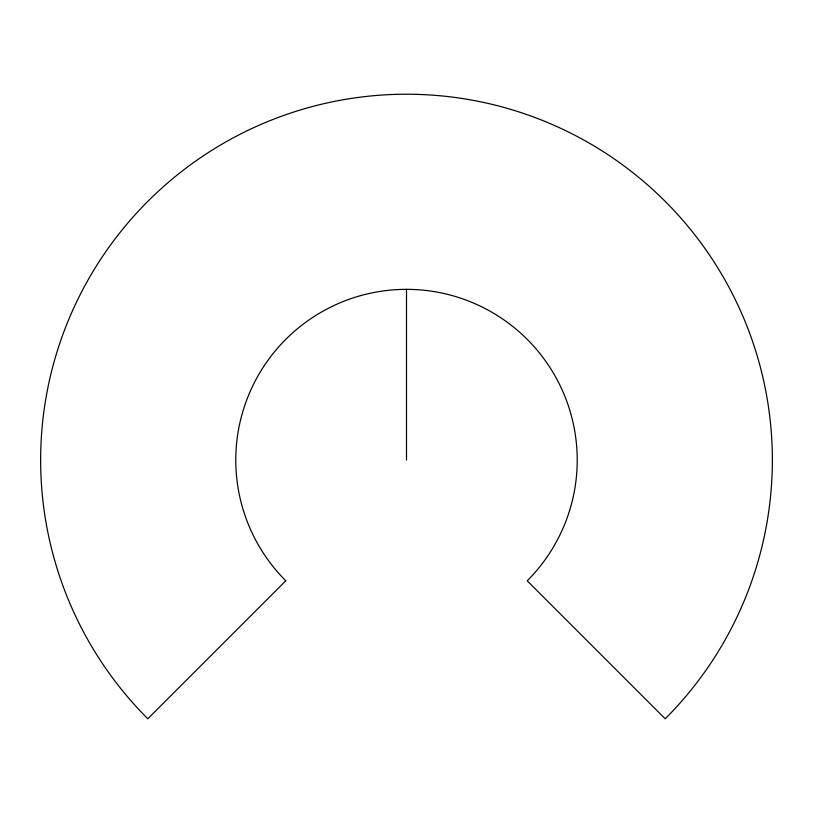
<?xml version="1.0" encoding="UTF-8"?>
<svg xmlns="http://www.w3.org/2000/svg" width="813" height="813" viewBox="0 0 813 813"><rect width="100%" height="100%" fill="white"/><g stroke="black" fill="none" stroke-linecap="round" stroke-linejoin="round"><path stroke-width="1.22" d="M406.5 289.347L406.5 460.077M285.78 580.797L147.803 718.773A365.85 365.85 0 0 1 147.803 201.38A365.85 365.85 0 0 1 665.197 201.38A365.85 365.85 0 0 1 665.197 718.773L527.22 580.797A170.73 170.73 0 0 0 527.22 339.356A170.73 170.73 0 0 0 285.78 339.356A170.73 170.73 0 0 0 285.78 580.797"/></g></svg>
